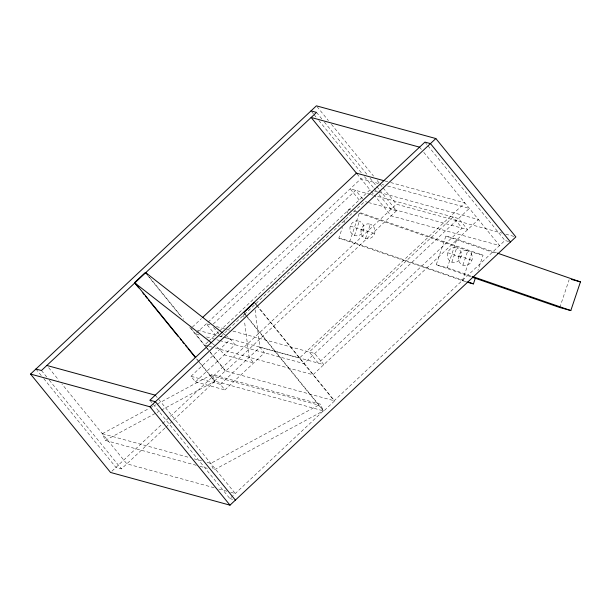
<?xml version="1.0" encoding="UTF-8"?>
<svg xmlns="http://www.w3.org/2000/svg" width="611" height="611" viewBox="0 0 611 611"><rect width="100%" height="100%" fill="white"/><g stroke="black" fill="none" stroke-linecap="round" stroke-linejoin="round"><path stroke-width="0.46" stroke-dasharray="3.06 2.29" d="M466.078 281.87L338.861 238.076L342.466 227.33M343.97 222.847L345.475 218.371M347.285 212.995L348.484 209.405L350.324 209.909M338.861 238.076L349.882 241.101L359.512 212.429L483.057 255.215L477.939 270.444M354.502 235.495L359.314 221.159A7.561 7.004 -74.7 0 0 349.973 229.927A7.561 7.004 -74.7 0 0 361.437 233.898A7.561 7.004 -74.7 0 0 359.314 221.159M365.531 238.511L370.342 224.176A7.561 7.004 -74.7 0 0 361.002 232.944A7.561 7.004 -74.7 0 0 372.466 236.915A7.561 7.004 -74.7 0 0 370.342 224.176M471.425 276.928L436.254 264.754L445.877 236.083L456.906 239.1L496.583 252.839M436.254 264.754L447.283 267.771L456.906 239.1M451.896 262.165L456.707 247.837A7.561 7.004 -74.7 0 0 447.367 256.597A7.561 7.004 -74.7 0 0 458.83 260.569A7.561 7.004 -74.7 0 0 456.707 247.837M462.924 265.189L467.736 250.854A7.561 7.004 -74.7 0 0 458.395 259.622A7.561 7.004 -74.7 0 0 469.859 263.593A7.561 7.004 -74.7 0 0 467.736 250.854M462.405 280.861L472.028 252.19L483.057 255.215M559.798 307.539L569.124 279.762M192.404 327.053L201.439 318.575M213.231 324.013L355.671 190.357L363.598 200.103M207.969 341.9L204.601 345.07L208.275 346.07M208.649 341.274L218.86 331.681M219.555 331.032L370.006 189.861M220.899 336.455L364.729 201.493L368.402 202.501M190.968 376.292L230.523 339.181L235.052 344.749L195.497 381.867L190.968 376.292L220.372 384.35L224.901 389.917L264.456 352.799L259.927 347.231L255.115 309.846M111.897 471.188L396.409 204.211L502.074 233.15M214.484 381.05L225.276 370.93L334.614 400.869L323.822 410.997L214.484 381.05L198.247 361.078M43.763 378.629L115.945 467.392L121.459 468.904L165.085 427.96M165.78 427.31L214.942 381.172L211.964 374.49L156.721 404.329M379.683 190.074L396.531 210.787L225.734 371.053L210.092 351.821M220.372 384.35L259.927 347.231L299.436 358.054L464.841 202.844L390.414 182.468M149.878 400.213L229.881 498.591L323.364 410.867L320.385 404.177L211.964 374.49M508.627 241.482L504.953 240.482L334.156 400.747L257.766 306.806M196.284 465.307L105.321 440.394L102.343 433.703L149.191 408.4M150.023 407.949L155.881 404.78M105.321 440.394L160.556 410.561M161.388 410.103L214.942 381.172L196.299 358.245M207.091 462.39L210.764 463.398L320.385 404.177M384.899 180.955L389.497 182.215M378.408 183.506L360.948 178.725L195.543 333.927L199.217 334.935M382.081 184.507L383.914 185.011M387.595 186.019L469.37 208.412L303.965 363.621L220.35 340.724M374.596 191.121L378.27 192.121M379.194 192.373L478.421 219.555L313.023 374.757L214.705 347.835M370.373 194.382L350.156 188.845L359.215 199.98L361.055 200.484M371.289 194.634L373.13 195.138M377.72 196.391L458.578 218.539L467.636 229.675L369.319 202.753M505.748 234.158L514.019 236.426M396.531 210.787L391.017 209.275L378.988 194.481M353.998 210.917L356.755 211.673M210.008 324.815L206.327 323.807L215.385 334.943L221.816 336.707M216.439 326.572L225.627 329.092M226.544 329.344L232.058 330.849M232.974 331.101L314.749 353.502L323.807 364.637L225.497 337.715M197.445 330.123L216.745 335.408M220.418 336.409L222.259 336.913M223.175 337.165L230.523 339.181L226.773 336.241M206.571 336.951L219.433 340.472M209.191 346.322L213.789 347.583M210.26 375.414L318.675 405.101M195.497 381.867L224.901 389.917M102.343 433.703L190.548 457.86M194.229 458.869L201.577 460.877M199.957 466.308L207.312 468.324M214.14 487.746L126.851 463.841L61.887 383.952M218.73 489.006L227.002 491.267M230.675 492.275L235.273 493.535L158.28 398.853M229.881 498.591L232.631 499.347M445.877 236.083L496.376 253.573M348.484 209.405L350.286 210.031M359.306 213.155L472.028 252.19M458.708 255.726L471.952 260.309M447.687 252.71L460.923 257.292M361.315 229.056L374.551 233.639M350.286 226.032L363.53 230.622M447.283 267.771L471.631 276.203M349.882 241.101L466.216 281.381M223.023 333.293L226.024 335.653M212.231 343.42L215.989 346.361M216.737 346.949L219.739 349.301L224.268 354.869L253.672 362.926L249.143 357.359L244.446 320.905M424.95 142.096L427.356 145.059M427.96 145.8L504.953 240.482M419.558 147.159L421.361 149.382M423.767 152.338L499.554 245.538L391.132 215.843L374.291 195.138M317.01 106.574L328.435 120.627M331.445 124.331L373.55 176.105M377.163 180.543L379.568 183.506M380.172 184.239L382.578 187.203M383.173 187.944L396.409 204.211M316.529 112.409L321.944 119.061M324.349 122.024L367.058 174.54M370.06 178.236L379.087 189.334M311.618 111.637L313.42 113.852M314.023 114.593L316.429 117.556M318.835 120.512L361.544 173.028M364.546 176.732L373.573 187.821M374.176 188.562L376.582 191.526M356.984 173.852L370.686 190.693M371.282 191.434L373.688 194.397M254.611 302.491L256.414 304.713M257.017 305.454L334.614 400.869M255.36 303.843L257.162 306.065M243.827 312.618L245.63 314.833M246.233 315.574L323.822 410.997M244.568 313.97L246.974 316.926M247.577 317.667L323.364 410.867L213.743 470.088L210.764 463.398M213.545 327.404L219.769 335.065M149.344 277.111L183.628 319.278M191.014 328.359L206.487 347.384M207.083 348.125L209.489 351.081M147.679 275.508L181.36 316.933M189.784 327.282L205.426 346.521M206.022 347.254L207.832 349.477M210.237 352.432L225.276 370.93M196.444 358.856L197.643 360.337M155.27 395.157L157.676 398.112M48.651 367.677L58.877 380.256M41.456 370.518L46.871 377.178M49.277 380.141L121.459 468.904M35.942 369.013L41.357 375.666M243.606 314.36L243.965 317.162M453.064 217.027L309.242 351.989L318.293 363.125L462.122 228.163L453.064 217.027"/><path stroke-width="0.92" d="M466.995 282.122L473.426 283.886L475.534 277.608M472.326 277.241L559.798 307.539L570.819 310.556L580.45 281.885L497.484 253.153M30.55 374.069L316.406 105.833L435.857 138.544L515.86 236.931L229.996 505.167L110.553 472.456L30.55 374.069L150.001 406.789L229.996 505.167M138.697 287.85L134.489 282.672L145.273 272.552L145.731 272.674L222.274 332.705M202.829 317.277L356.419 173.15L383.983 180.703M150.001 406.789L435.857 138.544M311.014 110.897L316.529 112.409L41.456 370.518L35.942 369.013M419.558 147.159L311.136 117.465L356.847 173.684M571.262 279.372L580.45 281.885M254.153 302.369L254.611 302.491L243.827 312.618L243.369 312.488M134.489 282.672L211.482 342.832M46.848 365.462L155.27 395.157M472.532 276.516L570.819 310.556M468.018 282.007L473.426 283.886M510.46 241.987L430.465 143.608L424.95 142.096L149.878 400.213L155.393 401.725L235.388 500.103M145.731 272.674L147.534 274.897M134.947 282.794L195.696 357.504M142.905 293.028L144.112 294.502M145.311 295.984L147.114 298.206M148.32 299.68L149.527 301.162M150.726 302.644L178.397 336.669M180.199 338.884L181.406 340.365M182.605 341.847L183.812 343.329M185.614 345.543L186.813 347.025M188.02 348.499L195.237 357.382"/></g></svg>
